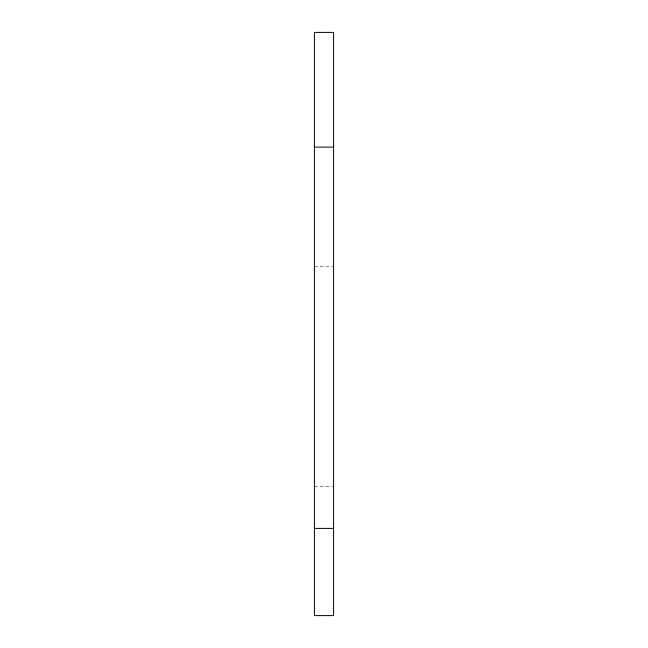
<?xml version="1.0" encoding="UTF-8"?>
<svg xmlns="http://www.w3.org/2000/svg" width="648" height="648" viewBox="0 0 648 648"><rect width="100%" height="100%" fill="white"/><g stroke="black" fill="none" stroke-linecap="round" stroke-linejoin="round"><path stroke-width="0.49" stroke-dasharray="3.24 2.43" d="M314.442 266.636L332.554 266.636M314.442 486.535L332.554 486.535"/><path stroke-width="0.97" d="M314.442 147.128L333.558 147.128M314.442 528.404L333.558 528.404M333.558 32.4L314.442 32.4L314.442 615.6L333.558 615.6L333.558 32.4"/></g></svg>
